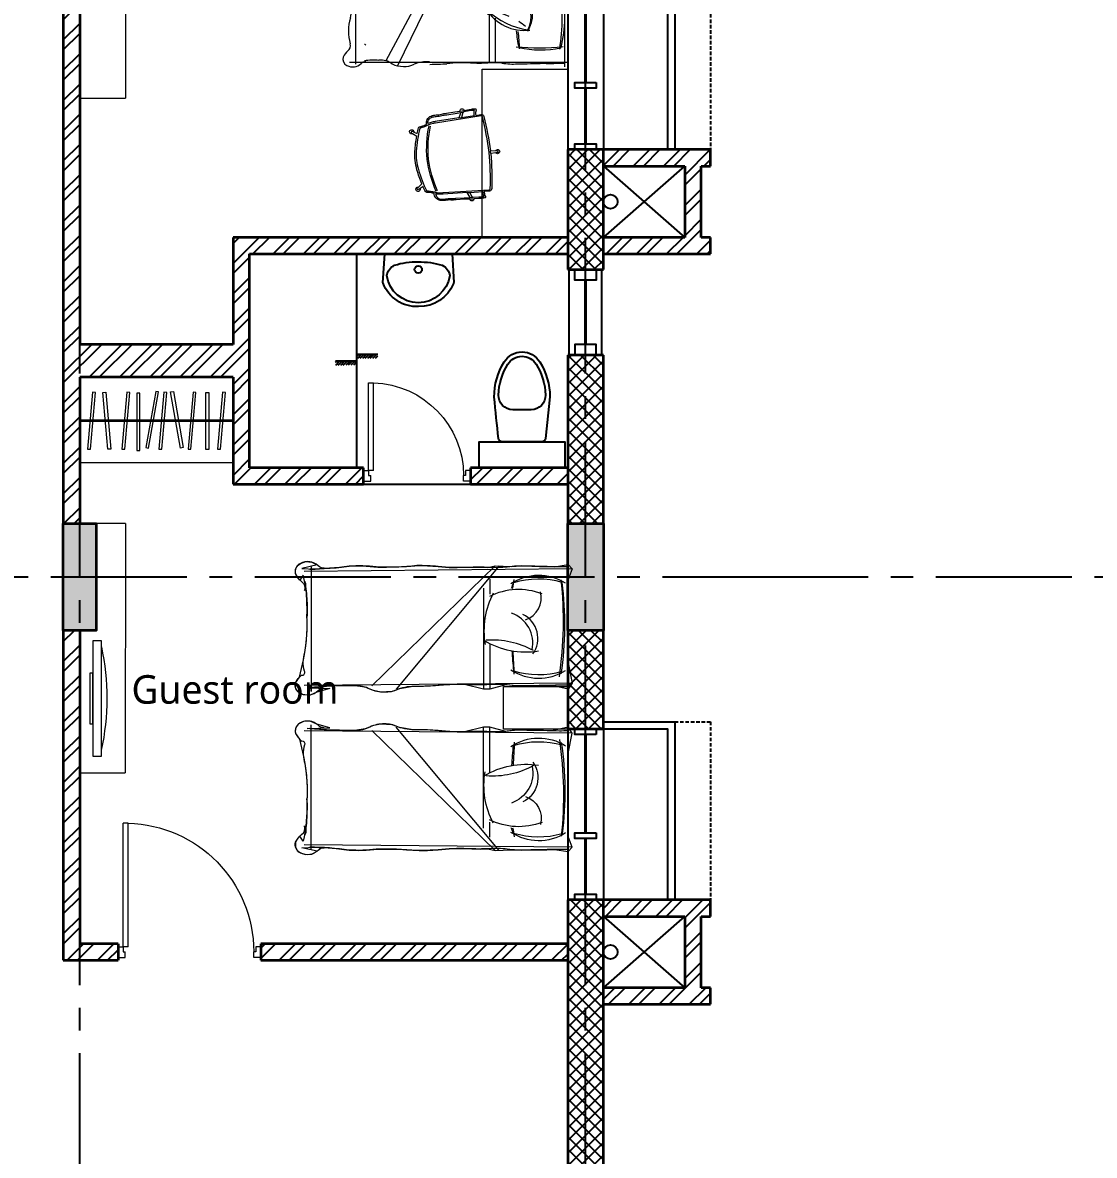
# Model space of a CAD drawing. Header units: millimetres. Extents: x -1107453 to -240403, y -265431 to 143409.
# Drawn here: x -291615 to -284104, y 102788 to 110728 of the extents above; entities that cross this region are included whole.
import ezdxf

# ---------------------------------------------------------------- set-up
doc = ezdxf.new("R2010")
doc.units = ezdxf.units.MM
doc.header["$MEASUREMENT"] = 0
for name, pattern in [('ACAD_ISO05W100', [36, 24, -3, 0, -3, 0, -3, 0, -3]), ('CENTER2', [28.575, 19.05, -3.175, 3.175, -3.175]), ('HIDDEN', [0.375, 0.25, -0.125])]:
    doc.linetypes.add(name, pattern=pattern)
for name, color, linetype in [('A-Anno-Grid Lines', 154, 'Continuous'), ('A-Elevation', 4, 'Continuous'), ('A-Sanitory', 181, 'Continuous'), ('A-Wall Patt', 8, 'Continuous'), ('A-Window', 4, 'Continuous'), ('S-Conc Patt', 9, 'Continuous')]:
    doc.layers.add(name, color=color, linetype=linetype)
for name, color, linetype, lineweight in [('A-Detail Lines', 8, 'Continuous', 25), ('A-Door', 4, 'Continuous', 9), ('A-Wall Sec', 1, 'Continuous', 30), ('column hatch', 12, 'Continuous', 5), ('FLOOR', 41, 'Continuous', 5), ('S-Concrete', 40, 'Continuous', 30), ('S-Reflected Beam', 60, 'Continuous', 25), ('text', 7, 'Continuous', 9)]:
    doc.layers.add(name, color=color, linetype=linetype, lineweight=lineweight)
doc.layers.add('frntr', color=32, linetype='Continuous', lineweight=15, true_color=0xbd5e00)
doc.layers.add('I-Furniture', color=7, linetype='Continuous', lineweight=15, true_color=0xc76300)
doc.layers.get('S-Reflected Beam').off()
doc.styles.get("Standard").update_dxf_attribs({"font": 'trebuc.ttf'})
pattern_1 = [(45, (-563.64, 4396.156), (-44.194174, 44.194174), []), (135, (-563.64, 4396.156), (-44.194174, -44.194174), [])]

# ---------------------------------------------------------------- blocks, each defined once
blk = doc.blocks.new('ABL_Door_S - 1000 x 2100-11-3 Second Floor Lvl')
at = {"layer": 'A-Door', "color": 5}
for p, q in [((-500, 37.5), (-450, 37.5)), ((-500, -37.5), (-500, 37.5)), ((-450, 37.5), (-450, -2.5)), ((450, 37.5), (450, -2.5)), ((500, 37.5), (450, 37.5)), ((500, -37.5), (500, 37.5)), ((-500, -37.5), (-465, -37.5)), ((-465, -2.5), (-450, -2.5)), ((-465, -37.5), (-465, -2.5)), ((-430, -37.5), (-465, -37.5)), ((465, -2.5), (450, -2.5)), ((465, -37.5), (465, -2.5)), ((500, -37.5), (465, -37.5))]:
    blk.add_line(p, q, dxfattribs=at)
at = {"layer": 'A-Door', "color": 5, "lineweight": 18}
for p, q in [((-465, -37.5), (-465, -902.5)), ((-430, -37.5), (-430, -902.5)), ((-430, -902.5), (-465, -902.5))]:
    blk.add_line(p, q, dxfattribs=at)
at = {"layer": 'A-Door'}
blk.add_arc((-450.4, -2.3), 900.4, 271.2981, 359.98939, dxfattribs=at)
blk = doc.blocks.new('ABL_Door_S - 750 x 2100-5-3 Second Floor Lvl')
at = {"layer": 'A-Door', "color": 5, "lineweight": 18}
for p, q in [((-375, 37.5), (-325, 37.5)), ((-375, -37.5), (-375, 37.5)), ((-325, 37.5), (-325, -2.5)), ((325, 37.5), (325, -2.5)), ((375, 37.5), (325, 37.5)), ((375, -37.5), (375, 37.5)), ((-375, -37.5), (-340, -37.5)), ((-340, -2.5), (-325, -2.5)), ((-340, -37.5), (-340, -2.5)), ((-340, -37.5), (-340, -652.3)), ((-305, -37.5), (-340, -37.5)), ((-305, -37.5), (-305, -652.3)), ((340, -2.5), (325, -2.5)), ((340, -37.5), (340, -2.5)), ((375, -37.5), (340, -37.5)), ((-340, -652.3), (-305, -652.3))]:
    blk.add_line(p, q, dxfattribs=at)
at = {"layer": 'A-Door', "lineweight": 18}
blk.add_arc((-325, -2.5), 650, 271.76323, 0, dxfattribs=at)
blk = doc.blocks.new('W 1200')
at = {"layer": 'A-Window', "linetype": 'HIDDEN', "ltscale": 100}
for p, q in [((552587.8, 7900.3), (552587.8, 9150.3)), ((552837.8, 7900.3), (552587.8, 7900.3))]:
    blk.add_line(p, q, dxfattribs=at)
at = {"layer": 'A-Window', "color": 2, "lineweight": 40}
for p, q in [((553462.8, 8720.3), (553462.8, 9110.3)), ((553462.8, 7990.3), (553462.8, 8680.3))]:
    blk.add_line(p, q, dxfattribs=at)
at = {"layer": 'A-Window', "color": 5}
for points in [[(553337.8, 7900.3), (552837.8, 7900.3), (552837.8, 9150.3)], [(553337.8, 7950.3), (552887.8, 7950.3), (552887.8, 9150.3)]]:
    blk.add_lwpolyline(points, dxfattribs=at)
at = {"layer": 'A-Window'}
for points in [[(553337.8, 7950.3), (553337.8, 9150.3)], [(553587.8, 7950.3), (553587.8, 9150.3)], [(553387.8, 8680.3), (553387.8, 8720.3), (553537.8, 8720.3), (553537.8, 8680.3), (553387.8, 8680.3)]]:
    blk.add_lwpolyline(points, dxfattribs=at)
for points in [[(553387.8, 9150.3), (553537.8, 9150.3), (553537.8, 9110.3), (553387.8, 9110.3)], [(553387.8, 7990.3), (553537.8, 7990.3), (553537.8, 7950.3), (553387.8, 7950.3)]]:
    blk.add_lwpolyline(points, close=True, dxfattribs=at)
blk = doc.blocks.new('Win Ven 600')
at = {"layer": 'A-Window', "color": 2, "lineweight": 40}
blk.add_line((511353.8, 18875.5), (511803.8, 18875.5), dxfattribs=at)
at = {"layer": 'A-Window'}
for points in [[(511278.8, 18990.5), (511878.8, 18990.5)], [(511278.8, 18800.5), (511353.8, 18800.5), (511353.8, 18950.5), (511278.8, 18950.5)], [(511878.8, 18800.5), (511803.8, 18800.5), (511803.8, 18950.5), (511878.8, 18950.5)], [(511278.8, 18760.5), (511878.8, 18760.5)]]:
    blk.add_lwpolyline(points, dxfattribs=at)
blk = doc.blocks.new('Cols Hostel')
at = {"layer": 'S-Conc Patt'}
h = blk.add_hatch(color=256, dxfattribs=at)
h.paths.add_polyline_path([(626561.7, 5667.7), (626811.7, 5667.7), (626811.7, 5217.7), (626561.7, 5217.7)])
h.paths.add_polyline_path([(626261.7, 5667.7), (626511.7, 5667.7), (626511.7, 5217.7), (626261.7, 5217.7)])
h.paths.add_polyline_path([(610501.4, 6260.5), (610751.4, 6260.5), (610751.4, 5810.5), (610501.4, 5810.5)])
h.paths.add_polyline_path([(633754.6, -13558.9), (633802.3, -13804.3), (633350.7, -13892.1), (633303, -13646.7)])
h.paths.add_polyline_path([(608436.4, -13974.7), (608436.4, -14224.7), (607987.1, -14224.7), (607987.1, -13974.7)])
h.paths.add_polyline_path([(639101.5, 2747.2), (639346.9, 2794.9), (639490, 2058.7), (639244.6, 2011)])
h.paths.add_polyline_path([(640105.1, -2416.2), (640350.5, -2368.5), (640493.6, -3104.7), (640248.2, -3152.4)])
h.paths.add_polyline_path([(631447.2, -4099.1), (631692.6, -4051.4), (631835.7, -4787.6), (631590.3, -4835.3)])
h.paths.add_polyline_path([(630443.5, 1064.3), (630688.9, 1112), (630832, 375.7), (630586.6, 328)])
h.paths.add_polyline_path([(608186.4, 6255.3), (608436.4, 6255.3), (608436.4, 5505.3), (608186.4, 5505.3)])
h.paths.add_polyline_path([(608186.4, 995.3), (608436.4, 995.3), (608436.4, 245.3), (608186.4, 245.3)])
h.paths.add_polyline_path([(608186.4, -4264.7), (608436.4, -4264.7), (608436.4, -5014.7), (608186.4, -5014.7)])
h.paths.add_polyline_path([(599366.4, -4264.7), (599616.4, -4264.7), (599616.4, -5014.7), (599366.4, -5014.7)])
h.paths.add_polyline_path([(599366.4, 995.3), (599616.4, 995.3), (599616.4, 245.3), (599366.4, 245.3)])
h.paths.add_polyline_path([(626561.4, 11102.8), (626811.4, 11102.8), (626811.4, 10352.8), (626561.4, 10352.8)])
h.paths.add_polyline_path([(626561.4, 17050.8), (626811.4, 17050.8), (626811.4, 16300.8), (626561.4, 16300.8)])
h.paths.add_polyline_path([(626561.4, 13870.8), (626811.4, 13870.8), (626811.4, 13120.8), (626561.4, 13120.8)])
h.paths.add_polyline_path([(610451.4, 11170.3), (610201.4, 11170.3), (610201.4, 10420.3), (610451.4, 10420.3)])
h.paths.add_polyline_path([(610451.4, 16300.8), (610201.4, 16300.8), (610201.4, 17050.8), (610451.4, 17050.8)])
h.paths.add_polyline_path([(610451.4, 13120.8), (610201.4, 13120.8), (610201.4, 13870.8), (610451.4, 13870.8)])
h.paths.add_polyline_path([(598411.4, 9225.3), (598661.4, 9225.3), (598661.4, 8475.3), (598411.4, 8475.3)])
h.paths.add_polyline_path([(603651.4, 16800.8), (603651.4, 17050.8), (602901.4, 17050.8), (602901.4, 16800.8)])
h.paths.add_polyline_path([(602901.4, 14630.4), (603151.4, 14630.4), (603151.4, 13880.4), (602901.4, 13880.4)])
h.paths.add_polyline_path([(596931.4, 9225.3), (597181.4, 9225.3), (597181.4, 8475.3), (596931.4, 8475.3)])
h.paths.add_polyline_path([(596931.4, 11170.3), (597181.4, 11170.3), (597181.4, 10420.3), (596931.4, 10420.3)])
h.paths.add_polyline_path([(602901.4, 11170.3), (603151.4, 11170.3), (603151.4, 10420.3), (602901.4, 10420.3)])
h.paths.add_polyline_path([(608436.4, 11170.3), (608186.4, 11170.3), (608186.4, 10420.3), (608436.4, 10420.3)])
h.paths.add_polyline_path([(604651.4, 11170.3), (604881.4, 11170.3), (604881.4, 10420.3), (604651.4, 10420.3)])
h.paths.add_polyline_path([(639550.5, 13200), (639795.9, 13247.7), (639939, 12511.5), (639693.6, 12463.8)])
h.paths.add_polyline_path([(634799.5, 10295.1), (634847.2, 10049.7), (634108.7, 9906.2), (634061, 10151.6)])
h.paths.add_polyline_path([(637666.4, -8396.4), (637892.2, -8352.5), (637979.9, -8804), (637754.2, -8847.9)])
h.paths.add_polyline_path([(636132.6, -13079.8), (636180.3, -13325.2), (635591.3, -13439.7), (635543.6, -13194.3)])
h.paths.add_polyline_path([(603151.4, 9225.3), (603151.4, 8995.3), (602401.4, 8995.3), (602401.4, 9225.3)])
h.paths.add_polyline_path([(642512.5, -9792.3), (642556.4, -10018.1), (642109.7, -10104.9), (642065.9, -9879.2)])
h.paths.add_polyline_path([(638555.9, -10561.4), (638599.7, -10787.2), (638148.2, -10875), (638104.3, -10649.2)])
h.paths.add_polyline_path([(642095.9, -7652.5), (642139.7, -7878.3), (641688.2, -7966.1), (641644.3, -7740.3)])
h.paths.add_polyline_path([(640153.2, -10026.7), (640378.9, -9982.8), (640464.8, -10424.6), (640239, -10468.4)])
h.paths.add_polyline_path([(640117.9, -8037), (640161.8, -8262.8), (639710.2, -8350.6), (639666.3, -8124.8)])
h.paths.add_polyline_path([(603151.4, -11964.7), (603151.4, -12194.7), (602701.4, -12194.7), (602701.4, -11964.7)])
h.paths.add_polyline_path([(603151.4, -10129.7), (602921.4, -10129.7), (602921.4, -9669.7), (603151.4, -9669.7)])
h.paths.add_polyline_path([(599111.4, -11964.7), (599111.4, -12194.7), (598661.4, -12194.7), (598661.4, -11964.7)])
h.paths.add_polyline_path([(599112.1, -9784.7), (599112.1, -10014.7), (598661.4, -10014.7), (598661.4, -9784.7)])
h.paths.add_polyline_path([(600791.4, -11734.7), (601021.4, -11734.7), (601021.4, -12194.7), (600791.4, -12194.7)])
h.paths.add_polyline_path([(601136.4, -9784.7), (601136.4, -10014.7), (600676.4, -10014.7), (600676.4, -9784.7)])
h.paths.add_polyline_path([(634936.9, -3420.8), (635162.6, -3376.9), (635305.7, -4113.1), (635080, -4157)])
h.paths.add_polyline_path([(635631.4, 2072.7), (635857.2, 2116.6), (636000.3, 1380.3), (635774.5, 1336.5)])
h.paths.add_polyline_path([(634717.4, 6774.8), (634673.5, 7000.6), (635409.8, 7143.7), (635453.6, 6917.9)])
h.paths.add_polyline_path([(631991.7, 11730.8), (632217.5, 11774.7), (632360.6, 11038.4), (632134.8, 10994.6)])
h.paths.add_polyline_path([(604651.4, 6255.3), (604881.4, 6255.3), (604881.4, 5505.3), (604651.4, 5505.3)])
h.paths.add_polyline_path([(639083, -12506.4), (639130.8, -12751.9), (638541.1, -12866.5), (638493.4, -12621)])
h.paths.add_polyline_path([(603152.1, -13974.7), (603152.1, -14224.7), (602552.1, -14224.7), (602552.1, -13974.7)])
h.paths.add_polyline_path([(638468.6, 11008.2), (638714, 11055.9), (638856.8, 10319.8), (638611.4, 10272.1)])
h.paths.add_polyline_path([(606267.8, -9784.7), (606267.8, -10034.7), (605667.8, -10034.7), (605667.8, -9784.7)])
h.paths.add_polyline_path([(599161.4, 5765.3), (599161.4, 6015.3), (598411.4, 6015.3), (598411.4, 5765.3)])
h.paths.add_polyline_path([(642896, -11765.3), (642943.7, -12010.7), (642502.6, -12096.4), (642454.9, -11851)])
h.paths.add_polyline_path([(606267.1, -13974.7), (606267.1, -14224.7), (605667.1, -14224.7), (605667.1, -13974.7)])
h.paths.add_polyline_path([(599112.8, -13974.7), (599112.8, -14224.7), (598662.1, -14224.7), (598662.1, -13974.7)])
h.paths.add_polyline_path([(626262.1, 11910.8), (626512.1, 11910.8), (626512.2, 11160.8), (626262.2, 11160.8)])
h.paths.add_polyline_path([(626261.4, 17050.8), (626511.4, 17050.8), (626511.4, 16300.8), (626261.4, 16300.8)])
h.paths.add_polyline_path([(610751.4, 16300.8), (610501.4, 16300.8), (610501.4, 17050.8), (610751.4, 17050.8)])
h.paths.add_polyline_path([(610501.4, 8730.8), (610751.4, 8730.8), (610751.4, 7980.8), (610501.4, 7980.8)])
h.paths.add_polyline_path([(626511.4, 7980.8), (626261.4, 7980.8), (626261.4, 8730.8), (626511.4, 8730.8)])
h.paths.add_polyline_path([(621251.4, 11235.8), (621021.4, 11235.8), (621021.4, 11835.8), (621251.4, 11835.8)])
h.paths.add_polyline_path([(610501.4, 11910.8), (610751.4, 11910.8), (610751.4, 11160.8), (610501.4, 11160.8)])
h.paths.add_polyline_path([(615991.4, 11235.8), (615761.4, 11235.8), (615761.4, 11835.8), (615991.4, 11835.8)])
h.paths.add_polyline_path([(635329.3, -8947.3), (635377, -9192.7), (634788, -9307.2), (634740.3, -9061.8)])
h.paths.add_polyline_path([(633933.2, 1742.6), (634159, 1786.5), (634302.1, 1050.2), (634076.3, 1006.4)])
h.paths.add_polyline_path([(604651.4, 995.3), (604881.4, 995.3), (604881.4, 245.3), (604651.4, 245.3)])
h.paths.add_polyline_path([(604651.4, -4264.7), (604881.4, -4264.7), (604881.4, -5014.7), (604651.4, -5014.7)])
h.paths.add_polyline_path([(626261.4, 13870.8), (626511.4, 13870.8), (626511.4, 13120.8), (626261.4, 13120.8)])
h.paths.add_polyline_path([(621021.4, 13795.8), (621251.4, 13795.8), (621251.4, 13195.8), (621021.4, 13195.8)])
h.paths.add_polyline_path([(615761.4, 13795.8), (615991.4, 13795.8), (615991.4, 13195.8), (615761.4, 13195.8)])
h.paths.add_polyline_path([(610751.4, 13120.8), (610501.4, 13120.8), (610501.4, 13870.8), (610751.4, 13870.8)])
h.paths.add_polyline_path([(633692.1, 12061.3), (633937.5, 12109), (634080.6, 11372.8), (633835.2, 11325.1)])
h.paths.add_polyline_path([(628502, 11052.4), (628747.4, 11100.1), (628890.5, 10363.9), (628645.1, 10316.2)])
h.paths.add_polyline_path([(596931.4, 14630.4), (597181.4, 14630.4), (597181.4, 13880.4), (596931.4, 13880.4)])
h.paths.add_polyline_path([(639921.6, 11290.8), (640167, 11338.5), (640309.8, 10602.4), (640064.4, 10554.7)])
h.paths.add_polyline_path([(638889.6, 16600), (639135, 16647.7), (639278.3, 15911.5), (639032.9, 15863.8)])
h.paths.add_polyline_path([(633031.9, 15457.7), (633277.3, 15505.4), (633420.6, 14769.1), (633175.2, 14721.4)])
h.paths.add_polyline_path([(632948.2, -9410.1), (632995.9, -9655.6), (632544.3, -9743.3), (632496.6, -9497.9)])
h.paths.add_polyline_path([(636635.1, -3090.7), (636860.9, -3046.8), (637004, -3783), (636778.2, -3826.9)])
h.paths.add_polyline_path([(639326.3, 7905), (639374, 7659.6), (638637.8, 7516.5), (638590.1, 7761.9)])
h.paths.add_polyline_path([(632929.6, 6905.9), (633155.3, 6949.8), (633298.4, 6213.6), (633072.7, 6169.7)])
h.paths.add_polyline_path([(629439.9, 6227.6), (629685.3, 6275.3), (629828.4, 5539.1), (629583, 5491.4)])
h.paths.add_polyline_path([(620836.4, 16800.8), (620836.4, 17050.8), (621436.4, 17050.8), (621436.4, 16800.8)])
h.paths.add_polyline_path([(615576.4, 16800.8), (615576.4, 17050.8), (616176.4, 17050.8), (616176.4, 16800.8)])
h.paths.add_polyline_path([(620836.4, 7980.8), (620836.4, 8230.8), (621436.4, 8230.8), (621436.4, 7980.8)])
h.paths.add_polyline_path([(615576.4, 7980.8), (615576.4, 8230.8), (616176.4, 8230.8), (616176.4, 7980.8)])
h.paths.add_polyline_path([(602401.4, 5785.3), (602401.4, 6015.3), (603151.4, 6015.3), (603151.4, 5785.3)])
h.paths.add_polyline_path([(602922.1, 995.3), (603152.1, 995.3), (603152.1, 245.3), (602922.1, 245.3)])
h.paths.add_polyline_path([(608436.4, -9784.7), (608436.4, -10034.7), (607987.1, -10034.7), (607987.1, -9784.7)])
h.paths.add_polyline_path([(602921.4, -4264.7), (603151.4, -4264.7), (603151.4, -5014.7), (602921.4, -5014.7)])
h.paths.add_polyline_path([(632224.6, 16800.8), (632224.6, 17050.8), (632974.6, 17050.8), (632974.6, 16800.8)])
at = {"layer": 'S-Concrete', "lineweight": 35}
blk.add_lwpolyline([(604651.4, -4264.7), (604881.4, -4264.7), (604881.4, -5014.7), (604651.4, -5014.7), (604651.4, -4264.7)], dxfattribs=at)
blk.add_lwpolyline([(608186.4, -4264.7), (608436.4, -4264.7), (608436.4, -5014.7), (608186.4, -5014.7)], close=True, dxfattribs=at)
blk = doc.blocks.new('erwhrw4tyhe3')
at = {"color": 0, "linetype": 'ByBlock'}
blk.add_lwpolyline([(-314530.5, 117110.6), (-314349, 117110.6), (-314349, 116512.3), (-314530.5, 116512.3)], close=True, dxfattribs=at)
for points in [[(-314034, 116616.4), (-314326.5, 116646.6, -0.384412), (-314349, 116671.5), (-314349, 116951.4, -0.383904), (-314326.6, 116976.3, -0.001434), (-314035.2, 117006.3, -0.140641), (-313788.7, 116936.7, -0.259738), (-313719, 116811.4, -0.259738), (-313788.7, 116686.2, -0.139471)], [(-314124, 116746.6), (-314124, 116876.3, -0.422961), (-314021, 116976.2, -0.13189), (-313804.5, 116911.2, -0.259738), (-313749, 116811.4, -0.259738), (-313804.5, 116711.7, -0.13189), (-314021, 116646.6, -0.422961)]]:
    blk.add_lwpolyline(points, format="xyb", close=True, dxfattribs=at)
blk = doc.blocks.new('basin13_pl')
for points in [[(-411.5, -1.9, -0.32431), (-228.7, 275.2, -0.074195), (-225.7, 275.6), (0, 262.4), (0, -262.4), (-222.7, -274.8, -0.082611), (-232.4, -273.1, -0.313325), (-411.5, -1.9)], [(-381.6, 0.6, -0.373947), (-169.4, 245.2, -0.252869), (-89.1, 186, -0.078211), (-62.6, 1.1, -0.070813), (-89.1, -186, -0.2542), (-169.4, -244.3, -0.371653), (-381.6, 0.6)]]:
    blk.add_lwpolyline(points, format="xyb", close=True)
at = {"lineweight": -2}
blk.add_circle((-122.5, 0.7), 28.8, dxfattribs=at)
blk = doc.blocks.new('DROP')
at = {"layer": 'A-Detail Lines'}
h = blk.add_hatch(dxfattribs=at)
h.set_pattern_fill('ANSI31', color=256, scale=100, angle=-90, style=0)
h.set_pattern_definition([(45, (-30796.783, -8736.205), (8.838835, -8.838835), [])])
h.paths.add_polyline_path([(-45.7, 0), (-45.7, -146.8), (-75.5, -146.8), (-75.5, 0)])
h.paths.add_polyline_path([(0, 146.8), (0, 0), (-29.8, 0), (-29.8, 146.8)])
for p, q in [((0, 0), (0, 148.5)), ((-45.7, -146.8), (-45.7, 0))]:
    blk.add_line(p, q, dxfattribs=at)
blk = doc.blocks.new('executive study table')
at = {"layer": 'I-Furniture'}
for p, q in [((-154.8, 570.5), (-132.8, 571.8)), ((-140.1, 567.4), (-138.6, 571.4)), ((-171.4, 533), (-152.1, 533.9)), ((-171.4, 7.1), (-152.1, 6.3)), ((-154.8, -30.4), (-132.8, -31.6)), ((-140.1, -27.3), (-138.6, -31.3))]:
    blk.add_line(p, q, dxfattribs=at)
for points in [[(-509.3, 270.1, -0.04406), (-503.5, 336.3, -0.026544), (-479.9, 437.2), (-506.4, 458, -3.638528), (-496.2, 469.6), (-474.1, 456.5, -0.010397), (-461.2, 495, -0.318214), (-451.9, 501.6, 0.043075), (-444.2, 502.2, 0.035302), (-412, 510, 0.013054), (-402.6, 513.2, -0.140274), (-393.2, 546.3, -0.187796), (-364.5, 567.7, -0.087841), (-327.1, 571.3, 0.059908), (-290.6, 572.8, -0.051364), (-253.8, 574.9), (-195.8, 578.2), (-157.3, 580.4, -1), (-129.2, 582), (-94.6, 584), (-77.1, 585, -0.040528), (-60.7, 584.6, 0.019703), (-50, 583.9, -0.367951), (-46, 580.2, -0.076399), (-46.1, 573.9, -0.223629), (-47.9, 571.3, -0.09063), (-48.4, 571.1, 0.435593), (-48.6, 570.8), (-49.6, 566.3, 0.041397), (-51.7, 551.8, 0.005779), (-52.3, 541.9, 0.01447), (-52.3, 538.4), (-15.2, 540.1, -0.416429), (3.3, 523.6, -0.025896), (23.2, 279.6), (60, 277.5, -3.543521), (59.1, 262.1), (23.2, 261.7, -0.026019), (3.3, 16.5, -0.416429), (-15.2, 0), (-52.3, 1.7, 0.01447), (-52.3, -1.7, 0.005779), (-51.7, -11.7, 0.041397), (-49.6, -26.2), (-48.6, -30.7, 0.435593), (-48.4, -31, -0.09063), (-47.9, -31.2, -0.223629), (-46.1, -33.7, -0.076399), (-46, -40.1, -0.367951), (-50, -43.7, 0.019703), (-60.7, -44.4, -0.040528), (-77.1, -44.8), (-94.6, -43.8), (-129.2, -41.8, -1), (-157.3, -40.2), (-195.8, -38), (-253.8, -34.7, -0.051364), (-290.6, -32.6, 0.059908), (-327.1, -31.2, -0.087841), (-364.5, -27.6, -0.187796), (-393.2, -6.1, -0.140274), (-402.6, 26.9, 0.013054), (-412, 30.2, 0.035302), (-444.2, 37.9, 0.043075), (-451.9, 38.6, -0.318214), (-461.2, 45.1, -0.010397), (-474.1, 83.6), (-496.2, 70.5, -3.638528), (-506.4, 82.2), (-479.9, 102.9, -0.026544), (-503.5, 203.8, -0.04406)], [(-154.8, 570.5), (-171.4, 533), (-338.7, 525.4, 0.002292), (-353, 524.7), (-376.5, 521.6, 0.066419), (-392.5, 517.3, -0.120179), (-384.7, 541, -0.187796), (-361.8, 558.1, -0.087841), (-327.9, 561.3, 0.059908), (-289, 562.9, -0.052112), (-253.7, 564.9), (-195.2, 568.2)], [(-152.1, 533.9), (-62.3, 538, -0.01546), (-62.3, 542.3, -0.005779), (-61.7, 552.4, -0.041397), (-59.4, 568.6), (-58.4, 572.5, -0.044554), (-58, 574.3, -0.006403), (-61.7, 574.6, 0.040528), (-76.6, 575), (-94, 574), (-132.8, 571.8, -0.154174), (-140.1, 567.4)], [(-499.3, 270.1, 0.04406), (-493.6, 205.6, 0.042095), (-451.8, 48.6, -0.042637), (-442.5, 47.8, -0.035302), (-409, 39.7, -0.026112), (-389.4, 32.4, 0.070764), (-375.2, 28.4), (-352.1, 25.4, 0.002232), (-338.2, 24.7), (-14.7, 10, 0.431435), (-6.7, 17.3, 0.026929), (13.4, 270.1, 0.026929), (-6.7, 522.8, 0.431435), (-14.7, 530.1), (-338.2, 515.4, 0.002232), (-352.1, 514.7), (-375.2, 511.7, 0.070764), (-389.4, 507.8, -0.026112), (-409, 500.4, -0.035302), (-442.5, 492.3, -0.042637), (-451.8, 491.6, 0.042095), (-493.6, 334.6, 0.04406)], [(-154.8, -30.4), (-171.4, 7.1), (-338.7, 14.7, -0.002292), (-353, 15.5), (-376.5, 18.5, -0.066419), (-392.5, 22.8, 0.120179), (-384.7, -0.8, 0.187796), (-361.8, -17.9, 0.087841), (-327.9, -21.2, -0.059908), (-289, -22.8, 0.052112), (-253.7, -24.7), (-195.2, -28.1)], [(-152.1, 6.3), (-62.3, 2.2, 0.01546), (-62.3, -2.1, 0.005779), (-61.7, -12.3, 0.041397), (-59.4, -28.5), (-58.4, -32.4, 0.044554), (-58, -34.1, 0.006403), (-61.7, -34.5, -0.040528), (-76.6, -34.8), (-94, -33.8), (-132.8, -31.6, 0.154174), (-140.1, -27.3)]]:
    blk.add_lwpolyline(points, format="xyb", close=True, dxfattribs=at)
for points in [[(-157.3, 580.4), (-129.2, 582)], [(-157.3, -40.2), (-129.2, -41.8)]]:
    blk.add_lwpolyline(points, dxfattribs=at)
for points in [[(-385.5, 38.8, -0.074007), (-424.7, 270.1, -0.074007), (-385.5, 501.3)], [(-375.9, 41.9, -0.073942), (-414.7, 270.1, -0.073942), (-375.9, 498.2)], [(-496.2, 469.6), (-505.3, 475, 0.915293), (-513.5, 463.6), (-506.4, 458)], [(23.4, 270.1, -0.000012), (23.4, 270, -0.000012)], [(60, 277.5), (69.1, 277, -0.745022), (68.1, 262.2), (59.1, 262.1)], [(-496.2, 70.5), (-505.3, 65.1, -0.915293), (-513.5, 76.6), (-506.4, 82.2)]]:
    blk.add_lwpolyline(points, format="xyb", dxfattribs=at)
at = {"layer": 'I-Furniture', "elevation": -950}
blk.add_lwpolyline([(23.6, 261.7, 0.001894), (23.2, 279.6, 0.000296)], format="xyb", dxfattribs=at)
blk = doc.blocks.new('A$C2D2B4505')
at = {"layer": 'frntr'}
for p in [(0, 1180), (600, 0)]:
    blk.add_line(p, (600, 1180), dxfattribs=at)
at = {"layer": 'I-Furniture'}
blk.add_lwpolyline([(600, 0), (0, 0), (0, 1180)], dxfattribs=at)
at = {"layer": 'I-Furniture', "rotation": 6.266167194283092}
blk.add_blockref('executive study table', (66.4, 325.8, -450), dxfattribs=at)
blk = doc.blocks.new('A$C52E23077')
at = {"layer": 'I-Furniture'}
blk.add_lwpolyline([(23.2, -582.9), (84.6, -582.9), (84.6, 227), (23.2, 227)], close=True, dxfattribs=at)
at = {"layer": 'I-Furniture', "linetype": 'ByBlock'}
blk.add_lwpolyline([(2.6, 0.4), (2.3, -356.2), (23.2, -356.2), (23.5, 0.4)], close=True, dxfattribs=at)
blk.add_arc((-1595.4, -176.6), 1719.1, 347.75989, 12.15087, dxfattribs=at)
blk = doc.blocks.new('A$C5E866030')
at = {"layer": 'I-Furniture'}
for p, q in [((1156.6, 857.8, 450), (1207.5, 876.4, 450)), ((1207.5, 876.4, 450), (1288.7, 881.7, 450)), ((1288.7, 881.7, 450), (1339.4, 871.1, 450)), ((1644.8, 855.6, 900), (1737.3, 882.1, 900)), ((1737.3, 882.1, 900), (1783, 901.7, 900)), ((1783, 901.7, 900), (1828.8, 899.4, 900)), ((1828.8, 899.4, 900), (1867, 880.2, 900)), ((1867, 880.2, 900), (1883.2, 857.2, 900)), ((-52, 817.9, 450), (-25, 860, 450)), ((-25, 676.4, 450), (-52, 817.9, 450)), ((-25, 860, 450), (88.6, 834.1, 450)), ((88.6, 834.1, 450), (147.1, 835.5, 450)), ((147.1, 835.5, 450), (205.8, 836.6, 450)), ((205.8, 836.6, 450), (273.7, 838.2, 450)), ((273.7, 838.2, 450), (335.1, 838.2, 450)), ((335.1, 838.2, 450), (412.9, 829.9, 450)), ((412.9, 829.9, 450), (523.7, 860, 450)), ((523.7, 860, 450), (569.4, 860, 450)), ((569.4, 860, 450), (702, 827.7, 450)), ((702, 827.7, 450), (760.6, 827.6, 450)), ((760.6, 827.6, 450), (849.8, 832.4, 450)), ((849.8, 832.4, 450), (938.8, 839.3, 450)), ((938.8, 839.3, 450), (989.6, 841.1, 450)), ((989.6, 841.1, 450), (1060.2, 841.6, 450)), ((1060.2, 841.6, 450), (1156.6, 857.8, 450)), ((1339.4, 871.1, 450), (1396.7, 847.3, 450)), ((1396.7, 847.3, 450), (1470.8, 837.6, 450)), ((1470.8, 837.6, 450), (1524.2, 837.4, 450)), ((1524.2, 837.4, 450), (1578.1, 838.1, 450)), ((1578.1, 838.1, 450), (1631.9, 839.7, 450)), ((1631.9, 839.7, 450), (1686, 842.3, 450)), ((1804.8, 851.3, 450), (1644.8, 855.6, 900)), ((1686, 842.3, 450), (1752, 846.7, 450)), ((1752, 846.7, 450), (1804.8, 851.3, 450)), ((1885, 815.9, 900), (1858.2, 775.8, 900)), ((1883.2, 857.2, 900), (1887.7, 832.1, 900)), ((1887.7, 832.1, 900), (1885, 815.9, 900)), ((1858.2, 775.8, 900), (1830.4, 654, 900)), ((-25, 599.8, 450), (-25, 676.4, 450)), ((1830.4, 654, 900), (1820.8, 604.3, 900)), ((-25, 546.7, 450), (-25, 599.8, 450)), ((1813.1, 556.6, 900), (1806.3, 482.9, 900)), ((1820.8, 604.3, 900), (1813.1, 556.6, 900)), ((-25, 464.2, 450), (-25, 546.7, 450)), ((1806.3, 482.9, 900), (1804.1, 429.1, 900)), ((-25, 405.2, 450), (-25, 464.2, 450)), ((-25, 322.7, 450), (-25, 405.2, 450)), ((1804.1, 429.1, 900), (1804.8, 375.4, 900)), ((-25, 263.8, 450), (-25, 322.7, 450)), ((1805.6, 358.6, 900), (1804, 305.8, 900)), ((1804.8, 375.4, 900), (1805.8, 355.1, 900)), ((1805.8, 355.1, 900), (1805.6, 358.6, 900)), ((-25, 193, 450), (-25, 263.8, 450)), ((1804, 305.8, 900), (1805.3, 248.2, 900)), ((1805.3, 248.2, 900), (1809.4, 186.3, 900)), ((-25, 134.1, 450), (-25, 193, 450)), ((1809.4, 186.3, 900), (1817.9, 121.9, 900)), ((-52, 18.2, 450), (-25, 92.7, 450)), ((-25, 92.7, 450), (-25, 145.7, 450)), ((-25, 145.7, 450), (-25, 45.7, 450)), ((-25, 45.7, 450), (-25, 134.1, 450)), ((1817.9, 121.9, 900), (1831.2, 60.4, 900)), ((1831.2, 60.4, 900), (1854.9, 96.8, 900)), ((1854.9, 96.8, 900), (1873.7, 74.1, 900)), ((-25, -12.6, 450), (-52, 18.2, 450)), ((71.5, 2.5, 450), (-25, -12.6, 450)), ((124.1, 1.2, 450), (71.5, 2.5, 450)), ((176.8, 0.1, 450), (124.1, 1.2, 450)), ((229.5, -0.8, 450), (176.8, 0.1, 450)), ((371.9, 1, 450), (304.5, -2.8, 450)), ((485.7, -4.2, 450), (371.9, 1, 450)), ((537.6, 7.2, 450), (485.7, -4.2, 450)), ((588, 5.9, 450), (537.6, 7.2, 450)), ((649.8, 6.6, 450), (588, 5.9, 450)), ((753.3, 8.8, 450), (649.8, 6.6, 450)), ((809.5, 6.7, 450), (753.3, 8.8, 450)), ((885.7, 0, 450), (809.5, 6.7, 450)), ((960.7, -4, 450), (885.7, 0, 450)), ((1107.3, 0.8, 450), (1018.1, -5.4, 450)), ((1162.2, 3.9, 450), (1107.3, 0.8, 450)), ((1247.3, 5.5, 450), (1162.2, 3.9, 450)), ((1308.1, 4.4, 450), (1247.3, 5.5, 450)), ((1391.2, -2.1, 450), (1308.1, 4.4, 450)), ((1599.8, 9, 450), (1509.2, -1.4, 450)), ((1684.3, 15.6, 450), (1599.8, 9, 450)), ((1750.9, 18.8, 450), (1684.3, 15.6, 450)), ((1733.4, -9.8, 900), (1842.1, 15.1, 450)), ((1842.1, 15.1, 450), (1750.9, 18.8, 450)), ((1873.7, 74.1, 900), (1885, 53.3, 900)), ((1885.9, 20.2, 900), (1874, -3.6, 900)), ((1885, 53.3, 900), (1885.9, 20.2, 900)), ((304.5, -2.8, 450), (229.5, -0.8, 450)), ((1018.1, -5.4, 450), (960.7, -4, 450)), ((1441.6, -3.5, 450), (1391.2, -2.1, 450)), ((1509.2, -1.4, 450), (1441.6, -3.5, 450)), ((1770.8, -29.6, 900), (1733.4, -9.8, 900)), ((1813.4, -33.2, 900), (1770.8, -29.6, 900)), ((1851.7, -20.9, 900), (1813.4, -33.2, 900)), ((1874, -3.6, 900), (1851.7, -20.9, 900))]:
    blk.add_line(p, q, dxfattribs=at)
at = {"layer": 'I-Furniture', "linetype": 'ByBlock'}
for p, q in [((1775, 355.1, 450), (1775, 876.5, 450)), ((-52, 817.9), (1824.3, 834.5, 450)), ((-25, -12.6), (-25, 860)), ((458.6, -4.2), (1181, 860)), ((485.7, -4.2), (1350.9, 836.8)), ((523.7, 544.1), (523.7, 860)), ((569.4, 152.7), (569.4, 860)), ((546.5, 365.2), (546.5, 365.3)), ((1775, 3.9, 450), (1775, 355.1, 450)), ((523.7, 87.9), (523.7, 195.2)), ((-52, 18.2), (1824.3, 34.8, 450))]:
    blk.add_line(p, q, dxfattribs=at)
for points in [[(-25, 833.3, -0.005203), (36.2, 832.8, -0.00267), (264.8, 837.6, -0.058958), (401.8, 830.9, 0.038458), (525.5, 828.4, -0.025508), (679.7, 828.4, 0.039412), (885.7, 836.1, -0.016498), (1035.7, 841.7, 0.095063), (1168.1, 861.6, -0.129887), (1264, 882.3, -0.123513), (1364, 860.9, 0.132991), (1470.8, 837.6, 0.025093), (1786.3, 849.5, -0.033934), (1685.9, 856.3, 0.211134), (1726.9, 873.2, -0.329446), (1851.7, 890.1, -0.37589), (1885, 815.9, -0.123892), (1843.6, 762.6, 0.658136), (1823.2, 735.1, -0.141351), (1820.8, 604.3, 0.036442), (1805.7, 469.3, 0.030598), (1805.8, 355.1)], [(-25, 2.9, 0.005203), (36.2, 3.4, 0.00267), (264.8, -1.4, 0.058958), (401.8, 5.2, -0.038458), (525.5, 7.8, 0.025508), (679.7, 7.8, -0.039412), (885.7, 0, 0.016498), (1035.7, -5.6, -0.037552), (1320.6, 3.9, 0.045167), (1509.2, -1.4, -0.028501), (1786.3, 19.7, 0.033934), (1685.9, 13, -0.211134), (1726.9, -3.9, 0.329446), (1851.7, -20.9, 0.37589), (1885, 53.3, 0.123892), (1843.6, 106.7, -0.342539), (1823.2, 169.2, 0.292428), (1820.8, 106, -0.036442), (1805.7, 240.9, -0.030598), (1805.8, 355.1)]]:
    blk.add_lwpolyline(points, format="xyb", dxfattribs=at)
for centre, radius, start, end in [((181, 434.1), 349.9, 56.16641, 122.49004), ((2309.7, 411.5), 2311.8, 171.52275, 187.4368), ((2733.9, 380.5), 2725.9, 171.71341, 186.01065), ((182.4, 162.6), 595.7, 72.85913, 106.07365), ((34130.5, 2416.6), 33818.9, 182.81527, 183.09082), ((-4773.8, 234.3), 5155.9, 3.97413, 5.53873), ((272.2, 37.8), 562.3, 58.65419, 99.19769), ((374.5, 504.4), 187.3, 144.16706, 243.84213), ((506.3, 1109.9), 593.5, 241.04555, 274.14969), ((446, 539.3), 223.6, 168.04126, 250.83423), ((-2.9, 449.9), 568, 332.41043, 9.88655), ((326.2, 220), 162.6, 109.03088, 194.66156), ((321.3, 623.9), 461.5, 249.30257, 296.50263), ((181, 413.3), 349.9, 237.50996, 303.83359), ((182.4, 684.7), 595.7, 253.92635, 287.14087), ((3159.2, -390.7), 2848, 168.94471, 170.24625), ((144.2, 220.8), 238.3, 333.76308, 344.0845)]:
    blk.add_arc(centre, radius, start, end, dxfattribs=at)
blk = doc.blocks.new('A$C78595E55')
at = {"layer": 'I-Furniture', "linetype": 'ByBlock'}
for p, q in [((0, 1528.3), (0, 0)), ((1010.5, 1520.9), (211.4, 24.4)), ((1034.4, 1520.9), (293.6, -11.8)), ((1462.5, 1528.3), (1462.5, -17.6)), ((1486.4, 1501), (-43.6, 1501)), ((936.4, 1501), (936.4, 792.2)), ((976.9, 1501), (976.9, 1118.2)), ((936.4, 659.2), (936.4, 495)), ((936.4, 354.6), (936.4, 11)), ((976.9, 323.4), (976.9, 11)), ((1486.4, 11), (-43.6, 11))]:
    blk.add_line(p, q, dxfattribs=at)
at = {"layer": 'I-Furniture', "color": 0, "linetype": 'ByBlock'}
for points in [[(516.3, 1519.9, -0.037552), (289.4, 1512.4)], [(1458.4, 1510.8, 0.015571), (1312.6, 1512.8, 0.00267), (1130.5, 1516.6, 0.058958), (1021.4, 1511.3, -0.038458), (922.8, 1509.3, 0.025508), (799.9, 1509.3, -0.039412), (635.8, 1515.5, 0.016498), (516.3, 1519.9)]]:
    blk.add_lwpolyline(points, format="xyb", dxfattribs=at)
for centre, radius, start, end in [((-40.6, 1500.6), 49.2, 114.65516, 197.05817), ((-20.5, 1471.3), 84.4, 45.78413, 118.72126), ((69.9, 1562), 43.7, 223.7565, 271.4444), ((60.7, 1525.6), 12.7, 271.21792, 324.81739), ((88.7, 1755.9), 244.5, 263.48577, 281.91312), ((190.8, 684.5), 833.7, 83.20909, 93.5535), ((13.3, 1530.5), 110.2, 203.70607, 231.95597), ((-46.4, 1442.9), 8.27, 344.95955, 174.62863), ((143.2, 1392.1), 188, 164.99871, 197.18078), ((1777, 1220.8), 654.6, 165.31772, 177.37508), ((1299.2, 882.8), 527.3, 73.92635, 107.14087), ((557, 1213.8), 905.4, 347.2408, 11.19019), ((-767, 1200.4), 743.2, 2.20755, 10.5557), ((-487.3, 1194), 464.3, 353.60932, 4.32525), ((1487.1, 987.6), 526.7, 153.05383, 189.66304), ((1176.2, 839.4), 408.5, 69.30257, 116.50263), ((1162.9, 1195.4), 153, 291.42947, 14.36519), ((817.4, 1120.1), 843.6, 178.48945, 183.90355), ((-885.2, 974.9), 865.3, 353.02204, 5.81931), ((1129.1, 937.3), 165.8, 324.16706, 63.84213), ((1282.5, 2202.5), 1199.1, 269.15358, 277.55329), ((1293.6, 159.8), 824.9, 79.53013, 89.93405), ((285, 790.2), 1172.6, 349.17173, 8.86881), ((1180.1, 685.8), 265.9, 128.72781, 185.68132), ((1219.7, 1350.4), 497.8, 238.65419, 279.19769), ((1260.5, 812.5), 85.6, 12.1757, 68.32069), ((121.4, 828.4), 153.4, 164.32375, 176.57967), ((121.4, 846.7), 153.4, 183.42033, 195.67625), ((-885.2, 700.1), 865.3, 354.18069, 6.97796), ((1122.1, 960.4), 257.3, 285.40176, 329.7122), ((1038.3, 609.4), 205.2, 346.32965, 38.08121), ((1205.3, 993.3), 428.9, 225.52687, 275.81296), ((621.2, 562), 647.4, 175.54391, 181.72422), ((1346.2, 389.4), 423.2, 148.12209, 185.95224), ((1155.9, 580.7), 148.7, 289.13347, 355.09328), ((1237.4, 524.9), 71.6, 30.11341, 85.89742), ((1289.2, 1350.8), 794.6, 271.8337, 280.6945), ((-767, 477.1), 744, 356.58351, 5.04736), ((1013.6, 349.3), 226, 328.65688, 34.64912), ((1293.9, -40.8), 586.2, 75.3434, 88.38757), ((639.6, 329.5), 826.4, 344.97475, 13.7789), ((-767, 461.4), 743.2, 349.4443, 357.79245), ((271.2, 230.6), 321.8, 162.89083, 195.86559), ((1182.3, 553.4), 316.2, 212.32623, 277.00001), ((1845, 287), 721.4, 184.22693, 193.57633), ((13.3, 6), 110.2, 128.04403, 156.29393), ((-78.6, 128.2), 42.7, 304.13559, 19.76892), ((60.7, 126.3), 12.7, 35.18261, 88.78208), ((1296.3, 795.5), 694.8, 257.31751, 281.74345), ((-40.6, 35.9), 49.2, 162.94183, 245.34484), ((-20.5, 65.2), 84.4, 241.27874, 314.21587), ((69.9, -25.5), 43.7, 88.5556, 136.2435), ((126.6, -380.6), 409.4, 84.99547, 99.23007), ((180.2, -86.6), 115.3, 49.67712, 98.92043), ((328.5, 151.8), 167.2, 243.87238, 272.03684), ((341.5, 137.1), 153, 267.35084, 296.95302), ((504.8, -265.9), 283, 87.67199, 109.39365), ((512.5, 1812.1), 1812.9, 270.25053, 274.03123), ((761.1, -1032.5), 1043.2, 87.64187, 96.66981), ((865.5, 1213.3), 1205.1, 267.0776, 272.9224), ((962.9, -630.9), 641.7, 84.40852, 93.218), ((1102.5, 466.4), 465.1, 260.46686, 273.96334), ((868.1, 17049.9), 17049.5, 270.89567, 271.50762), ((1358, 2348.1), 2342.1, 268.98844, 272.5567)]:
    blk.add_arc(centre, radius, start, end, dxfattribs=at)
at = {"layer": 'I-Furniture', "linetype": 'ByBlock'}
for centre, radius, start, end in [((1290.3, 1114.6), 309.7, 57.50996, 123.83359), ((-4281.1, 2036.3), 5466.1, 351.78117, 353.39583), ((325.3, 1232.3), 1128.2, 347.86982, 8.79408), ((1065.9, 906.5), 197.9, 348.04126, 70.83423), ((1455.2, -1302.9), 2320.6, 90.10628, 94.33117), ((1431.9, 1717.5), 753.3, 259.58899, 272.04467), ((-802.5, 817.7), 2244.4, 353.31461, 4.03012), ((1012.5, 401.4), 525.4, 61.04555, 94.14969), ((1037.8, 593.9), 198.3, 353.15408, 62.00006), ((1320.9, 1308.9), 743.8, 237.38037, 263.30341), ((1423.8, -14.5), 587.6, 87.82608, 101.47674), ((1042.7, 329.7), 186.6, 329.37057, 56.89186), ((1418.6, 1115.8), 594.2, 259.16666, 273.12297), ((-145.6, 346.2), 1593.7, 351.34743, 6.9362), ((1283.4, 765.6), 529.7, 227.32013, 261.4624), ((885.1, -97.7), 473.1, 66.29818, 83.85386), ((885.1, -97.7), 473.1, 49.95083, 56.95102), ((220.9, 99.9), 927.4, 0.50285, 8.08125), ((1282.4, 1638.5), 1523.9, 264.09351, 276.47074)]:
    blk.add_arc(centre, radius, start, end, dxfattribs=at)
blk = doc.blocks.new('Grid Girls Hostel')
at = {"layer": 'A-Anno-Grid Lines', "linetype": 'CENTER2', "ltscale": 50}
for p, q in [((520466, -13007.2), (520466, 25744.1)), ((516921, -13007.2), (516921, 13896.8)), ((506718.2, -1573.2), (521493.2, -1573.2))]:
    blk.add_line(p, q, dxfattribs=at)

msp = doc.modelspace()

# ---------------------------------------------------------------- hatches: boundary and pattern name
at = {"layer": 'A-Wall Patt'}
h = msp.add_hatch(dxfattribs=at)
h.set_pattern_fill('ANSI32', color=256, scale=400, angle=360, style=0)
h.set_pattern_definition([(45, (-808153.28, 108415.78), (-106.066017, 106.066017), []), (45, (-808082.57, 108415.78), (-106.066017, 106.066017), [])])
h.paths.add_polyline_path([(-287545.1, 109222.6), (-287545.1, 109472.6, -0.000056), (-287545.1, 109472.6), (-287545.1, 109722.6), (-286975.1, 109722.6), (-286975.1, 109222.6)], flags=17)
h.paths.add_polyline_path([(-287545.1, 114482.6), (-287545.1, 114732.6, -0.000106), (-287545.1, 114732.6), (-287545.1, 114982.6), (-286975.1, 114982.6), (-286975.1, 114482.6)], flags=17)
h.paths.add_polyline_path([(-287794.4, 105777.6), (-287794.4, 106467.6), (-287795.1, 106467.6), (-287795.1, 105777.6)])
h.paths.add_polyline_path([(-287794.4, 107217.6), (-287794.4, 108397.6), (-287795.1, 108397.6), (-287795.1, 107607.6), (-288475.1, 107607.6), (-288475.1, 107492.6), (-287795.1, 107492.6), (-287795.1, 107217.6)])
h.paths.add_polyline_path([(-287544.4, 109837.6), (-287544.4, 109107.6), (-286795.1, 109107.6), (-286795.1, 109222.6), (-286860.1, 109222.6), (-286860.1, 109722.6), (-286795.1, 109722.6), (-286795.1, 109837.6)])
h.paths.add_polyline_path([(-287794.4, 111037.6), (-287794.4, 111727.6), (-287795.1, 111727.6), (-287795.1, 111037.6)])
h.paths.add_polyline_path([(-287794.4, 112477.6), (-287794.4, 113657.6), (-287795.1, 113657.6), (-287795.1, 113117.6), (-288435.4, 113117.6), (-288435.4, 113002.6), (-287795.1, 113002.6), (-287795.1, 112477.6)])
h.paths.add_polyline_path([(-287544.4, 115097.6), (-287544.4, 114367.6), (-286795.1, 114367.6), (-286795.1, 114482.6), (-286860.1, 114482.6), (-286860.1, 114982.6), (-286795.1, 114982.6), (-286795.1, 115097.6)])
h.paths.add_polyline_path([(-287794.4, 114847.6), (-290140.1, 114847.6), (-290140.1, 113002.6), (-289185.4, 113002.6), (-289185.4, 113117.6), (-290025.1, 113117.6), (-290025.1, 114617.6), (-287795.1, 114617.6), (-287795.1, 114257.6), (-287794.4, 114257.6)])
h.paths.add_polyline_path([(-287795.1, 114867.6), (-287794.4, 114867.6), (-287794.4, 115097.6), (-287795.1, 115097.6)])
h.paths.add_polyline_path([(-291330.1, 112477.6), (-291215.1, 112477.6), (-291215.1, 114617.6), (-291140.1, 114617.6), (-291140.1, 114847.6), (-291330.1, 114847.6)])
h.paths.add_polyline_path([(-291330.1, 107217.6), (-291215.1, 107217.6), (-291215.1, 108242.6), (-290140.1, 108242.6), (-290140.1, 107492.6), (-289225.1, 107492.6), (-289225.1, 107607.6), (-290025.1, 107607.6), (-290025.1, 109107.6), (-287795.1, 109107.6), (-287795.1, 108997.6), (-287794.4, 108997.6), (-287794.4, 109837.6), (-287795.1, 109837.6), (-287795.1, 109222.6), (-290140.1, 109222.6), (-290140.1, 108472.6), (-291215.1, 108472.6), (-291215.1, 111727.6), (-291330.1, 111727.6)])
h = msp.add_hatch(dxfattribs=at)
h.set_pattern_fill('ANSI37', color=256, scale=500, style=0)
h.set_pattern_definition(pattern_1)
h.paths.add_polyline_path([(-287545.1, 106467.6), (-287795.1, 106467.6), (-287795.1, 105777.6), (-287545.1, 105777.6)])
h.paths.add_polyline_path([(-287795.1, 107217.6), (-287545.1, 107217.6), (-287545.1, 108397.6), (-287795.1, 108397.6)])
h.paths.add_polyline_path([(-287795.1, 108997.6), (-287545.1, 108997.6), (-287545.1, 109472.6, -0.000056), (-287545.1, 109472.6), (-287545.1, 109837.6), (-287795.1, 109837.6)])
h.paths.add_polyline_path([(-287795.1, 111037.6), (-287545.1, 111037.6), (-287545.1, 111727.6), (-287795.1, 111727.6)])
h.paths.add_polyline_path([(-287795.1, 112477.6), (-287545.1, 112477.6), (-287545.1, 113657.6), (-287795.1, 113657.6)])
h.paths.add_polyline_path([(-287795.1, 115097.6), (-287795.1, 114257.6), (-287545.1, 114257.6), (-287545.1, 114732.6, -0.000106), (-287545.1, 114732.6), (-287545.1, 115097.6)])
h = msp.add_hatch(dxfattribs=at)
h.set_pattern_fill('ANSI32', color=256, scale=400, angle=360, style=0)
h.set_pattern_definition([(45, (-290664.64, 97580.16), (-106.066, 106.066), []), (45, (-290593.93, 97580.16), (-106.066, 106.066), [])])
h.paths.add_polyline_path([(-290615.1, 97657.6), (-290730.1, 97657.6), (-290730.1, 97507.6), (-290615.1, 97507.6)])
h.paths.add_polyline_path([(-287545.1, 103962.6), (-287545.1, 104212.6, -0.000056), (-287545.1, 104212.6), (-287545.1, 104462.6), (-286975.1, 104462.6), (-286975.1, 103962.6)], flags=17)
h.paths.add_polyline_path([(-291330.1, 98972.6), (-291330.1, 98857.6), (-290730.1, 98857.6), (-290730.1, 98972.6)])
h.paths.add_polyline_path([(-291330.1, 100287.6), (-291330.1, 100172.6), (-290730.1, 100172.6), (-290730.1, 100287.6)], flags=17)
h.paths.add_polyline_path([(-287794.4, 104155.1), (-287794.4, 104577.6), (-287795.1, 104577.6), (-287795.1, 104270.1), (-289945.7, 104270.1), (-289945.7, 104155.1)])
h.paths.add_polyline_path([(-287544.4, 104577.6), (-287544.4, 103847.6), (-286795.1, 103847.6), (-286795.1, 103962.6), (-286860.1, 103962.6), (-286860.1, 104462.6), (-286795.1, 104462.6), (-286795.1, 104577.6)])
h.paths.add_polyline_path([(-290615.1, 101447.6), (-290730.1, 101447.6), (-290730.1, 98857.6), (-290615.1, 98857.6)])
h.paths.add_polyline_path([(-291215.1, 106467.6), (-291330.1, 106467.6), (-291330.1, 104155.1), (-290945.7, 104155.1), (-290945.7, 104270.1), (-291215.1, 104270.1)])
h = msp.add_hatch(dxfattribs=at)
h.set_pattern_fill('ANSI37', color=256, scale=500, style=0)
h.set_pattern_definition(pattern_1)
h.paths.add_polyline_path([(-290313.7, 101697.6), (-291480.1, 101697.6), (-291480.1, 101447.6), (-290313.7, 101447.6)])
h.paths.add_polyline_path([(-288004.4, 101697.6), (-289713.7, 101697.6), (-289713.7, 101447.6), (-288004.4, 101447.6)])
h.paths.add_polyline_path([(-287545, 103962.6), (-287545.1, 103962.6), (-287545, 103962.7), (-287545, 104209.6, -0.02989), (-287545, 104215.6), (-287545.1, 104462.6), (-287545.1, 104462.6), (-287545.1, 104462.6), (-287545.1, 104577.6), (-287795.1, 104577.6), (-287794.4, 101697.6), (-287544.4, 101697.6)])

# ---------------------------------------------------------------- linework, layer by layer
at = {"layer": 'A-Anno-Grid Lines', "linetype": 'CENTER2', "ltscale": 50}
msp.add_line((-286642.9, 106842.6), (-267156.1, 106842.6), dxfattribs=at)
at = {"layer": 'A-Detail Lines', "ltscale": 15}
for p, q in [((-287545.1, 109722.6), (-286975.1, 109222.6)), ((-287545.1, 109222.6), (-286975.1, 109722.6)), ((-287545.1, 104462.6), (-286975.1, 103962.6)), ((-287545.1, 103962.6), (-286975.1, 104462.6))]:
    msp.add_line(p, q, dxfattribs=at)
at = {"layer": 'A-Detail Lines'}
for centre in [(-287495.1, 109472.6), (-287495.1, 104212.6)]:
    msp.add_circle(centre, 50, dxfattribs=at)
at = {"layer": 'A-Elevation'}
for p, q in [((-289275.1, 109107.6), (-289275.1, 107607.6)), ((-289225.1, 107492.6), (-288475.1, 107492.6))]:
    msp.add_line(p, q, dxfattribs=at)
at = {"layer": 'A-Wall Sec', "lineweight": 35}
for p, q in [((-291330.1, 111727.6), (-291330.1, 107217.6)), ((-291215.1, 111727.6), (-291215.1, 108472.6)), ((-287795.1, 109837.6), (-287795.1, 108997.6)), ((-286795.1, 109837.6), (-287795.1, 109837.6)), ((-287545.1, 108997.6), (-287545.1, 109837.6)), ((-286795.1, 109722.6), (-286795.1, 109837.6)), ((-287545.1, 109722.6), (-286975.1, 109722.6)), ((-286975.1, 109722.6), (-286975.1, 109222.6)), ((-286860.1, 109722.6), (-286795.1, 109722.6)), ((-286860.1, 109222.6), (-286860.1, 109722.6)), ((-287795.1, 109222.6), (-290140.1, 109222.6)), ((-290140.1, 109222.6), (-290140.1, 108472.6)), ((-286975.1, 109222.6), (-287545.1, 109222.6)), ((-286795.1, 109222.6), (-286860.1, 109222.6)), ((-286795.1, 109107.6), (-286795.1, 109222.6)), ((-290025.1, 109107.6), (-287795.1, 109107.6)), ((-290025.1, 107607.6), (-290025.1, 109107.6)), ((-287545.1, 109107.6), (-286795.1, 109107.6)), ((-287795.1, 108997.6), (-287545.1, 108997.6)), ((-290140.1, 108472.6), (-291215.1, 108472.6)), ((-287795.1, 108397.6), (-287795.1, 107217.6)), ((-287545.1, 108397.6), (-287795.1, 108397.6)), ((-287545.1, 107217.6), (-287545.1, 108397.6)), ((-291215.1, 108242.6), (-291215.1, 107217.6)), ((-290140.1, 108242.6), (-291215.1, 108242.6)), ((-290140.1, 108242.6), (-290140.1, 107492.6)), ((-289225.1, 107607.6), (-290025.1, 107607.6)), ((-289225.1, 107492.6), (-289225.1, 107607.6)), ((-287795.1, 107607.6), (-288475.1, 107607.6)), ((-288475.1, 107607.6), (-288475.1, 107492.6)), ((-290140.1, 107492.6), (-289225.1, 107492.6)), ((-288475.1, 107492.6), (-287795.1, 107492.6)), ((-291330.1, 106467.6), (-291330.1, 104155.1)), ((-291215.1, 106467.6), (-291215.1, 104270.1)), ((-287795.1, 106467.6), (-287795.1, 105777.6)), ((-287545.1, 105777.6), (-287545.1, 106467.6)), ((-287795.1, 105777.6), (-287545.1, 105777.6)), ((-287795.1, 104577.6), (-287794.4, 101697.6)), ((-286795.1, 104577.6), (-287795.1, 104577.6)), ((-287544.4, 101697.6), (-287545.1, 104577.6)), ((-286795.1, 104462.6), (-286795.1, 104577.6)), ((-287545.1, 104462.6), (-286975.1, 104462.6)), ((-286975.1, 104462.6), (-286975.1, 103962.6)), ((-286860.1, 104462.6), (-286795.1, 104462.6)), ((-286860.1, 103962.6), (-286860.1, 104462.6)), ((-290945.7, 104270.1), (-291215.1, 104270.1)), ((-290945.7, 104270.1), (-290945.7, 104155.1)), ((-289945.7, 104270.1), (-289945.7, 104155.1)), ((-287795.1, 104270.1), (-289945.7, 104270.1)), ((-291330.1, 104155.1), (-290945.7, 104155.1)), ((-289945.7, 104155.1), (-287794.4, 104155.1)), ((-286975.1, 103962.6), (-287545.1, 103962.6)), ((-286795.1, 103962.6), (-286860.1, 103962.6)), ((-286795.1, 103847.6), (-286795.1, 103962.6)), ((-287544.4, 103847.6), (-286795.1, 103847.6))]:
    msp.add_line(p, q, dxfattribs=at)
at = {"layer": 'frntr'}
msp.add_line((-290140.1, 107642.6), (-291215.1, 107642.6), dxfattribs=at)
at = {"layer": 'I-Furniture'}
for p, q in [((-290895.1, 112477.6), (-290895.1, 110197.6)), ((-291215.1, 110197.6), (-290895.1, 110197.6)), ((-290895.1, 107217.6), (-291215.1, 107217.6)), ((-290895.1, 107217.6), (-290895.3, 105468.8)), ((-291215.3, 105468.8), (-290895.3, 105468.8))]:
    msp.add_line(p, q, dxfattribs=at)
at = {"layer": 'I-Furniture', "linetype": 'Continuous'}
for p, q in [((-290140.1, 107941.8), (-291215.1, 107941.8)), ((-290140.1, 107931.8), (-291215.1, 107931.8))]:
    msp.add_line(p, q, dxfattribs=at)
for points in [[(-290732.1, 107745.6), (-290662.7, 108139.6), (-290682.4, 108143), (-290751.8, 107749.1)], [(-290508.9, 107745.6), (-290578.4, 108139.6), (-290558.7, 108143), (-290489.2, 107749.1)], [(-291139.4, 107736.8), (-291104.6, 108135.2), (-291124.5, 108137), (-291159.4, 107738.5)], [(-291016.9, 107736.8), (-291051.8, 108135.2), (-291031.9, 108137), (-290997, 107738.5)], [(-290898.6, 107736.8), (-290863.8, 108135.2), (-290883.7, 108137), (-290918.5, 107738.5)], [(-290793.7, 107729.4), (-290793.7, 108129.4), (-290813.7, 108129.4), (-290813.7, 107729.4)], [(-290639.3, 107736.8), (-290604.5, 108135.2), (-290624.4, 108137), (-290659.3, 107738.5)], [(-290435.3, 107736.8), (-290400.5, 108135.2), (-290420.4, 108137), (-290455.3, 107738.5)], [(-290331, 107736), (-290331, 108136), (-290311, 108136), (-290311, 107736)], [(-290229.1, 107736.8), (-290194.2, 108135.2), (-290214.1, 108137), (-290249, 107738.5)]]:
    msp.add_lwpolyline(points, close=True, dxfattribs=at)
at = {"layer": 'I-Furniture', "elevation": 50}
msp.add_lwpolyline([(-288245.1, 105775.3), (-288245.1, 106075.3), (-287795.1, 106075.3), (-287795.1, 105775.3)], close=True, dxfattribs=at)

# ---------------------------------------------------------------- block references
at = {"layer": 'A-Door', "xscale": -1, "rotation": 180}
for name, p in [('ABL_Door_S - 750 x 2100-5-3 Second Floor Lvl', (-288850.1, 107550.1)), ('ABL_Door_S - 1000 x 2100-11-3 Second Floor Lvl', (-290445.7, 104212.6))]:
    msp.add_blockref(name, p, dxfattribs=at)
at = {"layer": 'A-Sanitory', "ltscale": 0.5, "xscale": 0.9000000000232828, "yscale": 0.8999999999941792, "zscale": 0.9, "rotation": 90}
msp.add_blockref('basin13_pl', (-288841.5, 109107.6), dxfattribs=at)
at = {"layer": 'A-Sanitory', "ltscale": 0.5, "rotation": 90}
msp.add_blockref('erwhrw4tyhe3', (-171303.8, 422138.1), dxfattribs=at)
at = {"layer": 'column hatch'}
for name, p, rotation in [('W 1200', (265792.7, 118987.9), 180), ('Win Ven 600', (-268794.6, -402881.2), 90), ('W 1200', (265792.7, 113727.9), 180)]:
    msp.add_blockref(name, p, dxfattribs=dict(at, rotation=rotation))
at = {"layer": 'FLOOR', "linetype": 'ACAD_ISO05W100', "xscale": -1, "rotation": 270}
msp.add_blockref('DROP', (-289275.1, 108403.3), dxfattribs=at)
at = {"layer": 'frntr'}
for name, p in [('A$C78595E55', (-289281, 110436.2)), ('A$C2D2B4505', (-288395.1, 109222.6))]:
    msp.add_blockref(name, p, dxfattribs=at)
at = {"layer": 'I-Furniture', "rotation": 180}
msp.add_blockref('A$C5E866030', (-287816.8, 106916.1, -450), dxfattribs=at)
at = {"layer": 'I-Furniture'}
msp.add_blockref('A$C52E23077', (-291146.1, 106167.9), dxfattribs=at)
at = {"layer": 'I-Furniture', "xscale": -1}
msp.add_blockref('A$C5E866030', (-287816.8, 104929.1, -450), dxfattribs=at)
at = {"layer": 'S-Concrete'}
msp.add_blockref('Grid Girls Hostel', (-808136.1, 108415.8), dxfattribs=at)
at = {"layer": 'S-Reflected Beam'}
msp.add_blockref('Cols Hostel', (-895981.5, 111482.3), dxfattribs=at)

# ---------------------------------------------------------------- texts
at = {"layer": 'text', "lineweight": 35, "insert": (-290126.9, 106052.2), "char_height": 200, "width": 1506.419, "attachment_point": 5}
msp.add_mtext('Guest room', dxfattribs=at)

doc.saveas('drawing.dxf')
